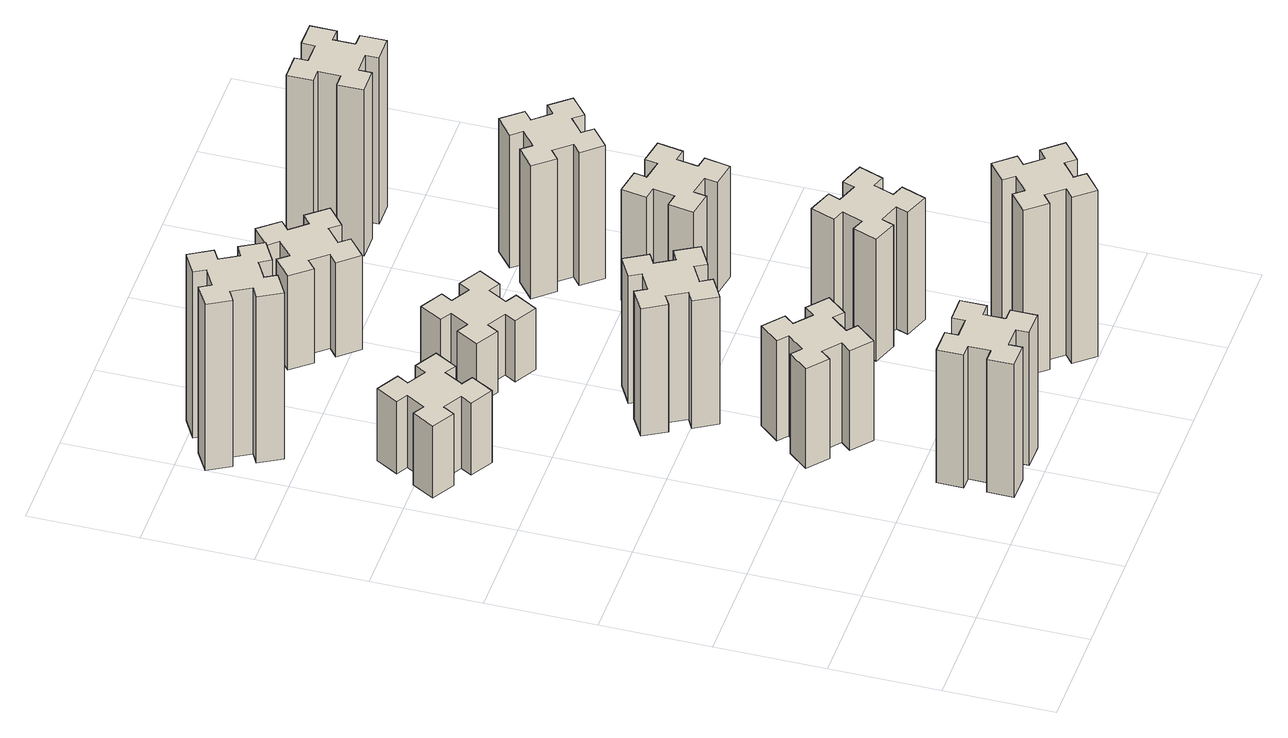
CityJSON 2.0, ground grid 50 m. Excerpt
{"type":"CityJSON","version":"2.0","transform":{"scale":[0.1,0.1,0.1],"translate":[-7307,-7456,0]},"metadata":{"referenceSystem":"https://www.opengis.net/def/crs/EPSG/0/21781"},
"CityObjects":{
"building1":{"type":"Building","attributes":{"class":"1000","function":"1000","usage":"1000","yearOfConstruction":2016,"roofType":"1000","measuredHeight":72,"storeysAboveGround":30,"storeysBelowGround":0},"geometry":[{"type":"Solid","lod":"1","boundaries":[[[[0,1,2,3,4,5,6,7,8,9,10,11,12,13,14,15,16,17,18,19]],[[17,16,20,21]],[[16,15,22,20]],[[15,14,23,22]],[[14,13,24,23]],[[13,12,25,24]],[[12,11,26,25]],[[11,10,27,26]],[[10,9,28,27]],[[9,8,29,28]],[[8,7,30,29]],[[7,6,31,30]],[[6,5,32,31]],[[5,4,33,32]],[[4,3,34,33]],[[3,2,35,34]],[[2,1,36,35]],[[1,0,37,36]],[[0,19,38,37]],[[19,18,39,38]],[[18,17,21,39]],[[24,25,26,27,28,29,30,31,32,33,34,35,36,37,38,39,21,20,22,23]]]]}]},
"building2":{"type":"Building","attributes":{"class":"1000","function":"1000","usage":"1000","yearOfConstruction":2016,"roofType":"1000","measuredHeight":39,"storeysAboveGround":30,"storeysBelowGround":0},"geometry":[{"type":"Solid","lod":"1","boundaries":[[[[40,41,42,43,44,45,46,47,48,49,50,51,52,53,54,55,56,57,58,59]],[[57,56,60,61]],[[56,55,62,60]],[[55,54,63,62]],[[54,53,64,63]],[[53,52,65,64]],[[52,51,66,65]],[[51,50,67,66]],[[50,49,68,67]],[[49,48,69,68]],[[48,47,70,69]],[[47,46,71,70]],[[46,45,72,71]],[[45,44,73,72]],[[44,43,74,73]],[[43,42,75,74]],[[42,41,76,75]],[[41,40,77,76]],[[40,59,78,77]],[[59,58,79,78]],[[58,57,61,79]],[[64,65,66,67,68,69,70,71,72,73,74,75,76,77,78,79,61,60,62,63]]]]}]},
"building3":{"type":"Building","attributes":{"class":"1000","function":"1000","usage":"1000","yearOfConstruction":2016,"roofType":"1000","measuredHeight":90,"storeysAboveGround":30,"storeysBelowGround":0},"geometry":[{"type":"Solid","lod":"1","boundaries":[[[[80,81,82,83,84,85,86,87,88,89,90,91,92,93,94,95,96,97,98,99]],[[97,96,100,101]],[[96,95,102,100]],[[95,94,103,102]],[[94,93,104,103]],[[93,92,105,104]],[[92,91,106,105]],[[91,90,107,106]],[[90,89,108,107]],[[89,88,109,108]],[[88,87,110,109]],[[87,86,111,110]],[[86,85,112,111]],[[85,84,113,112]],[[84,83,114,113]],[[83,82,115,114]],[[82,81,116,115]],[[81,80,117,116]],[[80,99,118,117]],[[99,98,119,118]],[[98,97,101,119]],[[104,105,106,107,108,109,110,111,112,113,114,115,116,117,118,119,101,100,102,103]]]]}]},
"building4":{"type":"Building","attributes":{"class":"1000","function":"1000","usage":"1000","yearOfConstruction":2016,"roofType":"1000","measuredHeight":54,"storeysAboveGround":30,"storeysBelowGround":0},"geometry":[{"type":"Solid","lod":"1","boundaries":[[[[120,121,122,123,124,125,126,127,128,129,130,131,132,133,134,135,136,137,138,139]],[[137,136,140,141]],[[136,135,142,140]],[[135,134,143,142]],[[134,133,144,143]],[[133,132,145,144]],[[132,131,146,145]],[[131,130,147,146]],[[130,129,148,147]],[[129,128,149,148]],[[128,127,150,149]],[[127,126,151,150]],[[126,125,152,151]],[[125,124,153,152]],[[124,123,154,153]],[[123,122,155,154]],[[122,121,156,155]],[[121,120,157,156]],[[120,139,158,157]],[[139,138,159,158]],[[138,137,141,159]],[[144,145,146,147,148,149,150,151,152,153,154,155,156,157,158,159,141,140,142,143]]]]}]},
"building5":{"type":"Building","attributes":{"class":"1000","function":"1000","usage":"1000","yearOfConstruction":2016,"roofType":"1000","measuredHeight":69,"storeysAboveGround":30,"storeysBelowGround":0},"geometry":[{"type":"Solid","lod":"1","boundaries":[[[[160,161,162,163,164,165,166,167,168,169,170,171,172,173,174,175,176,177,178,179]],[[177,176,180,181]],[[176,175,182,180]],[[175,174,183,182]],[[174,173,184,183]],[[173,172,185,184]],[[172,171,186,185]],[[171,170,187,186]],[[170,169,188,187]],[[169,168,189,188]],[[168,167,190,189]],[[167,166,191,190]],[[166,165,192,191]],[[165,164,193,192]],[[164,163,194,193]],[[163,162,195,194]],[[162,161,196,195]],[[161,160,197,196]],[[160,179,198,197]],[[179,178,199,198]],[[178,177,181,199]],[[184,185,186,187,188,189,190,191,192,193,194,195,196,197,198,199,181,180,182,183]]]]}]},
"building6":{"type":"Building","attributes":{"class":"1000","function":"1000","usage":"1000","yearOfConstruction":2016,"roofType":"1000","measuredHeight":33,"storeysAboveGround":30,"storeysBelowGround":0},"geometry":[{"type":"Solid","lod":"1","boundaries":[[[[200,201,202,203,204,205,206,207,208,209,210,211,212,213,214,215,216,217,218,219]],[[217,216,220,221]],[[216,215,222,220]],[[215,214,223,222]],[[214,213,224,223]],[[213,212,225,224]],[[212,211,226,225]],[[211,210,227,226]],[[210,209,228,227]],[[209,208,229,228]],[[208,207,230,229]],[[207,206,231,230]],[[206,205,232,231]],[[205,204,233,232]],[[204,203,234,233]],[[203,202,235,234]],[[202,201,236,235]],[[201,200,237,236]],[[200,219,238,237]],[[219,218,239,238]],[[218,217,221,239]],[[224,225,226,227,228,229,230,231,232,233,234,235,236,237,238,239,221,220,222,223]]]]}]},
"building7":{"type":"Building","attributes":{"class":"1000","function":"1000","usage":"1000","yearOfConstruction":2016,"roofType":"1000","measuredHeight":90,"storeysAboveGround":30,"storeysBelowGround":0},"geometry":[{"type":"Solid","lod":"1","boundaries":[[[[240,241,242,243,244,245,246,247,248,249,250,251,252,253,254,255,256,257,258,259]],[[257,256,260,261]],[[256,255,262,260]],[[255,254,263,262]],[[254,253,264,263]],[[253,252,265,264]],[[252,251,266,265]],[[251,250,267,266]],[[250,249,268,267]],[[249,248,269,268]],[[248,247,270,269]],[[247,246,271,270]],[[246,245,272,271]],[[245,244,273,272]],[[244,243,274,273]],[[243,242,275,274]],[[242,241,276,275]],[[241,240,277,276]],[[240,259,278,277]],[[259,258,279,278]],[[258,257,261,279]],[[264,265,266,267,268,269,270,271,272,273,274,275,276,277,278,279,261,260,262,263]]]]}]},
"building8":{"type":"Building","attributes":{"class":"1000","function":"1000","usage":"1000","yearOfConstruction":2016,"roofType":"1000","measuredHeight":51,"storeysAboveGround":30,"storeysBelowGround":0},"geometry":[{"type":"Solid","lod":"1","boundaries":[[[[280,281,282,283,284,285,286,287,288,289,290,291,292,293,294,295,296,297,298,299]],[[297,296,300,301]],[[296,295,302,300]],[[295,294,303,302]],[[294,293,304,303]],[[293,292,305,304]],[[292,291,306,305]],[[291,290,307,306]],[[290,289,308,307]],[[289,288,309,308]],[[288,287,310,309]],[[287,286,311,310]],[[286,285,312,311]],[[285,284,313,312]],[[284,283,314,313]],[[283,282,315,314]],[[282,281,316,315]],[[281,280,317,316]],[[280,299,318,317]],[[299,298,319,318]],[[298,297,301,319]],[[304,305,306,307,308,309,310,311,312,313,314,315,316,317,318,319,301,300,302,303]]]]}]},
"building9":{"type":"Building","attributes":{"class":"1000","function":"1000","usage":"1000","yearOfConstruction":2016,"roofType":"1000","measuredHeight":66,"storeysAboveGround":30,"storeysBelowGround":0},"geometry":[{"type":"Solid","lod":"1","boundaries":[[[[320,321,322,323,324,325,326,327,328,329,330,331,332,333,334,335,336,337,338,339]],[[337,336,340,341]],[[336,335,342,340]],[[335,334,343,342]],[[334,333,344,343]],[[333,332,345,344]],[[332,331,346,345]],[[331,330,347,346]],[[330,329,348,347]],[[329,328,349,348]],[[328,327,350,349]],[[327,326,351,350]],[[326,325,352,351]],[[325,324,353,352]],[[324,323,354,353]],[[323,322,355,354]],[[322,321,356,355]],[[321,320,357,356]],[[320,339,358,357]],[[339,338,359,358]],[[338,337,341,359]],[[344,345,346,347,348,349,350,351,352,353,354,355,356,357,358,359,341,340,342,343]]]]}]},
"building10":{"type":"Building","attributes":{"class":"1000","function":"1000","usage":"1000","yearOfConstruction":2016,"roofType":"1000","measuredHeight":60,"storeysAboveGround":30,"storeysBelowGround":0},"geometry":[{"type":"Solid","lod":"1","boundaries":[[[[360,361,362,363,364,365,366,367,368,369,370,371,372,373,374,375,376,377,378,379]],[[377,376,380,381]],[[376,375,382,380]],[[375,374,383,382]],[[374,373,384,383]],[[373,372,385,384]],[[372,371,386,385]],[[371,370,387,386]],[[370,369,388,387]],[[369,368,389,388]],[[368,367,390,389]],[[367,366,391,390]],[[366,365,392,391]],[[365,364,393,392]],[[364,363,394,393]],[[363,362,395,394]],[[362,361,396,395]],[[361,360,397,396]],[[360,379,398,397]],[[379,378,399,398]],[[378,377,381,399]],[[384,385,386,387,388,389,390,391,392,393,394,395,396,397,398,399,381,380,382,383]]]]}]},
"building11":{"type":"Building","attributes":{"class":"1000","function":"1000","usage":"1000","yearOfConstruction":2016,"roofType":"1000","measuredHeight":72,"storeysAboveGround":30,"storeysBelowGround":0},"geometry":[{"type":"Solid","lod":"1","boundaries":[[[[400,401,402,403,404,405,406,407,408,409,410,411,412,413,414,415,416,417,418,419]],[[417,416,420,421]],[[416,415,422,420]],[[415,414,423,422]],[[414,413,424,423]],[[413,412,425,424]],[[412,411,426,425]],[[411,410,427,426]],[[410,409,428,427]],[[409,408,429,428]],[[408,407,430,429]],[[407,406,431,430]],[[406,405,432,431]],[[405,404,433,432]],[[404,403,434,433]],[[403,402,435,434]],[[402,401,436,435]],[[401,400,437,436]],[[400,419,438,437]],[[419,418,439,438]],[[418,417,421,439]],[[424,425,426,427,428,429,430,431,432,433,434,435,436,437,438,439,421,420,422,423]]]]}]},
"building12":{"type":"Building","attributes":{"class":"1000","function":"1000","usage":"1000","yearOfConstruction":2016,"roofType":"1000","measuredHeight":90,"storeysAboveGround":30,"storeysBelowGround":0},"geometry":[{"type":"Solid","lod":"1","boundaries":[[[[440,441,442,443,444,445,446,447,448,449,450,451,452,453,454,455,456,457,458,459]],[[457,456,460,461]],[[456,455,462,460]],[[455,454,463,462]],[[454,453,464,463]],[[453,452,465,464]],[[452,451,466,465]],[[451,450,467,466]],[[450,449,468,467]],[[449,448,469,468]],[[448,447,470,469]],[[447,446,471,470]],[[446,445,472,471]],[[445,444,473,472]],[[444,443,474,473]],[[443,442,475,474]],[[442,441,476,475]],[[441,440,477,476]],[[440,459,478,477]],[[459,458,479,478]],[[458,457,461,479]],[[464,465,466,467,468,469,470,471,472,473,474,475,476,477,478,479,461,460,462,463]]]]}]}
},
"vertices":[
[1085,195,0],[1085,295,0],[1145,295,0],[1145,415,0],[1025,415,0],[1025,355,0],[925,355,0],[925,415,0],[805,415,0],[805,295,0],[865,295,0],[865,195,0],[805,195,0],[805,75,0],[925,75,0],[925,135,0],[1025,135,0],[1025,75,0],[1145,75,0],[1145,195,0],[1025,135,720],[1025,75,720],[925,135,720],[925,75,720],[805,75,720],[805,195,720],[865,195,720],[865,295,720],[805,295,720],[805,415,720],[925,415,720],[925,355,720],[1025,355,720],[1025,415,720],[1145,415,720],[1145,295,720],[1085,295,720],[1085,195,720],[1145,195,720],[1145,75,720],
[406,2367,0],[456,2454,0],[508,2424,0],[568,2528,0],[464,2588,0],[434,2536,0],[347,2586,0],[377,2638,0],[273,2698,0],[213,2594,0],[265,2564,0],[215,2477,0],[163,2507,0],[103,2403,0],[207,2343,0],[237,2395,0],[324,2345,0],[294,2293,0],[398,2233,0],[458,2337,0],[324,2345,390],[294,2293,390],[237,2395,390],[207,2343,390],[103,2403,390],[163,2507,390],[215,2477,390],[265,2564,390],[213,2594,390],[273,2698,390],[377,2638,390],[347,2586,390],[434,2536,390],[464,2588,390],[568,2528,390],[508,2424,390],[456,2454,390],[406,2367,390],[458,2337,390],[398,2233,390],
[224,3426,0],[137,3376,0],[107,3428,0],[3,3368,0],[63,3264,0],[115,3294,0],[165,3207,0],[113,3177,0],[173,3073,0],[277,3133,0],[247,3185,0],[334,3235,0],[364,3183,0],[468,3243,0],[408,3347,0],[356,3317,0],[306,3404,0],[358,3434,0],[298,3538,0],[194,3478,0],[306,3404,900],[358,3434,900],[356,3317,900],[408,3347,900],[468,3243,900],[364,3183,900],[334,3235,900],[247,3185,900],[277,3133,900],[173,3073,900],[113,3177,900],[165,3207,900],[115,3294,900],[63,3264,900],[3,3368,900],[107,3428,900],[137,3376,900],[224,3426,900],[194,3478,900],[298,3538,900],
[1027,876,0],[1092,953,0],[1138,914,0],[1215,1006,0],[1123,1083,0],[1084,1037,0],[1008,1102,0],[1046,1148,0],[954,1225,0],[877,1133,0],[923,1094,0],[859,1018,0],[813,1056,0],[736,964,0],[828,887,0],[866,933,0],[943,869,0],[904,823,0],[996,746,0],[1073,838,0],[943,869,540],[904,823,540],[866,933,540],[828,887,540],[736,964,540],[813,1056,540],[859,1018,540],[923,1094,540],[877,1133,540],[954,1225,540],[1046,1148,540],[1008,1102,540],[1084,1037,540],[1123,1083,540],[1215,1006,540],[1138,914,540],[1092,953,540],[1027,876,540],[1073,838,540],[996,746,540],
[855,1614,0],[905,1527,0],[853,1497,0],[913,1393,0],[1017,1453,0],[987,1505,0],[1074,1555,0],[1104,1503,0],[1208,1563,0],[1148,1667,0],[1096,1637,0],[1046,1724,0],[1098,1754,0],[1038,1858,0],[934,1798,0],[964,1746,0],[877,1696,0],[847,1748,0],[743,1688,0],[803,1584,0],[877,1696,690],[847,1748,690],[964,1746,690],[934,1798,690],[1038,1858,690],[1098,1754,690],[1046,1724,690],[1096,1637,690],[1148,1667,690],[1208,1563,690],[1104,1503,690],[1074,1555,690],[987,1505,690],[1017,1453,690],[913,1393,690],[853,1497,690],[905,1527,690],[855,1614,690],[803,1584,690],[743,1688,690],
[1074,2536,0],[987,2586,0],[1017,2638,0],[913,2698,0],[853,2594,0],[905,2564,0],[855,2477,0],[803,2507,0],[743,2403,0],[847,2343,0],[877,2395,0],[964,2345,0],[934,2293,0],[1038,2233,0],[1098,2337,0],[1046,2367,0],[1096,2454,0],[1148,2424,0],[1208,2528,0],[1104,2588,0],[1096,2454,330],[1148,2424,330],[1046,2367,330],[1098,2337,330],[1038,2233,330],[934,2293,330],[964,2345,330],[877,2395,330],[847,2343,330],[743,2403,330],[803,2507,330],[855,2477,330],[905,2564,330],[853,2594,330],[913,2698,330],[1017,2638,330],[987,2586,330],[1074,2536,330],[1104,2588,330],[1208,2528,330],
[1848,129,0],[1924,193,0],[1963,147,0],[2055,224,0],[1978,316,0],[1932,278,0],[1867,354,0],[1913,393,0],[1836,485,0],[1744,408,0],[1783,362,0],[1706,297,0],[1668,343,0],[1576,266,0],[1653,174,0],[1699,213,0],[1763,136,0],[1717,98,0],[1794,6,0],[1886,83,0],[1763,136,900],[1717,98,900],[1699,213,900],[1653,174,900],[1576,266,900],[1668,343,900],[1706,297,900],[1783,362,900],[1744,408,900],[1836,485,900],[1913,393,900],[1867,354,900],[1932,278,900],[1978,316,900],[2055,224,900],[1963,147,900],[1924,193,900],[1848,129,900],[1886,83,900],[1794,6,900],
[1092,3238,0],[1027,3314,0],[1073,3353,0],[996,3445,0],[904,3368,0],[943,3322,0],[866,3257,0],[828,3303,0],[736,3226,0],[813,3134,0],[859,3173,0],[923,3096,0],[877,3058,0],[954,2966,0],[1046,3043,0],[1008,3089,0],[1084,3153,0],[1123,3107,0],[1215,3184,0],[1138,3276,0],[1084,3153,510],[1123,3107,510],[1008,3089,510],[1046,3043,510],[954,2966,510],[877,3058,510],[923,3096,510],[859,3173,510],[813,3134,510],[736,3226,510],[828,3303,510],[866,3257,510],[943,3322,510],[904,3368,510],[996,3445,510],[1073,3353,510],[1027,3314,510],[1092,3238,510],[1138,3276,510],[1215,3184,510],
[1631,899,0],[1725,865,0],[1704,809,0],[1817,767,0],[1858,880,0],[1802,901,0],[1836,995,0],[1892,974,0],[1933,1087,0],[1820,1128,0],[1800,1072,0],[1706,1106,0],[1727,1162,0],[1614,1203,0],[1573,1090,0],[1629,1070,0],[1595,976,0],[1539,997,0],[1497,884,0],[1610,843,0],[1595,976,660],[1539,997,660],[1629,1070,660],[1573,1090,660],[1614,1203,660],[1727,1162,660],[1706,1106,660],[1800,1072,660],[1820,1128,660],[1933,1087,660],[1892,974,660],[1836,995,660],[1802,901,660],[1858,880,660],[1817,767,660],[1704,809,660],[1725,865,660],[1631,899,660],[1610,843,660],[1497,884,660],
[1647,1726,0],[1745,1708,0],[1735,1649,0],[1853,1628,0],[1874,1747,0],[1815,1757,0],[1832,1855,0],[1891,1845,0],[1912,1963,0],[1794,1984,0],[1784,1925,0],[1685,1942,0],[1696,2001,0],[1577,2022,0],[1557,1904,0],[1616,1894,0],[1598,1795,0],[1539,1806,0],[1518,1687,0],[1637,1667,0],[1598,1795,600],[1539,1806,600],[1616,1894,600],[1557,1904,600],[1577,2022,600],[1696,2001,600],[1685,1942,600],[1784,1925,600],[1794,1984,600],[1912,1963,600],[1891,1845,600],[1832,1855,600],[1815,1757,600],[1874,1747,600],[1853,1628,600],[1735,1649,600],[1745,1708,600],[1647,1726,600],[1637,1667,600],[1518,1687,600],
[1599,2333,0],[1663,2256,0],[1617,2218,0],[1694,2126,0],[1786,2203,0],[1748,2249,0],[1824,2313,0],[1863,2267,0],[1955,2344,0],[1878,2436,0],[1832,2398,0],[1767,2474,0],[1813,2513,0],[1736,2605,0],[1644,2528,0],[1683,2482,0],[1606,2417,0],[1568,2463,0],[1476,2386,0],[1553,2294,0],[1606,2417,720],[1568,2463,720],[1683,2482,720],[1644,2528,720],[1736,2605,720],[1813,2513,720],[1767,2474,720],[1832,2398,720],[1878,2436,720],[1955,2344,720],[1863,2267,720],[1824,2313,720],[1748,2249,720],[1786,2203,720],[1694,2126,720],[1617,2218,720],[1663,2256,720],[1599,2333,720],[1553,2294,720],[1476,2386,720],
[1665,3195,0],[1765,3195,0],[1765,3135,0],[1885,3135,0],[1885,3255,0],[1825,3255,0],[1825,3355,0],[1885,3355,0],[1885,3475,0],[1765,3475,0],[1765,3415,0],[1665,3415,0],[1665,3475,0],[1545,3475,0],[1545,3355,0],[1605,3355,0],[1605,3255,0],[1545,3255,0],[1545,3135,0],[1665,3135,0],[1605,3255,900],[1545,3255,900],[1605,3355,900],[1545,3355,900],[1545,3475,900],[1665,3475,900],[1665,3415,900],[1765,3415,900],[1765,3475,900],[1885,3475,900],[1885,3355,900],[1825,3355,900],[1825,3255,900],[1885,3255,900],[1885,3135,900],[1765,3135,900],[1765,3195,900],[1665,3195,900],[1665,3135,900],[1545,3135,900]
]}
